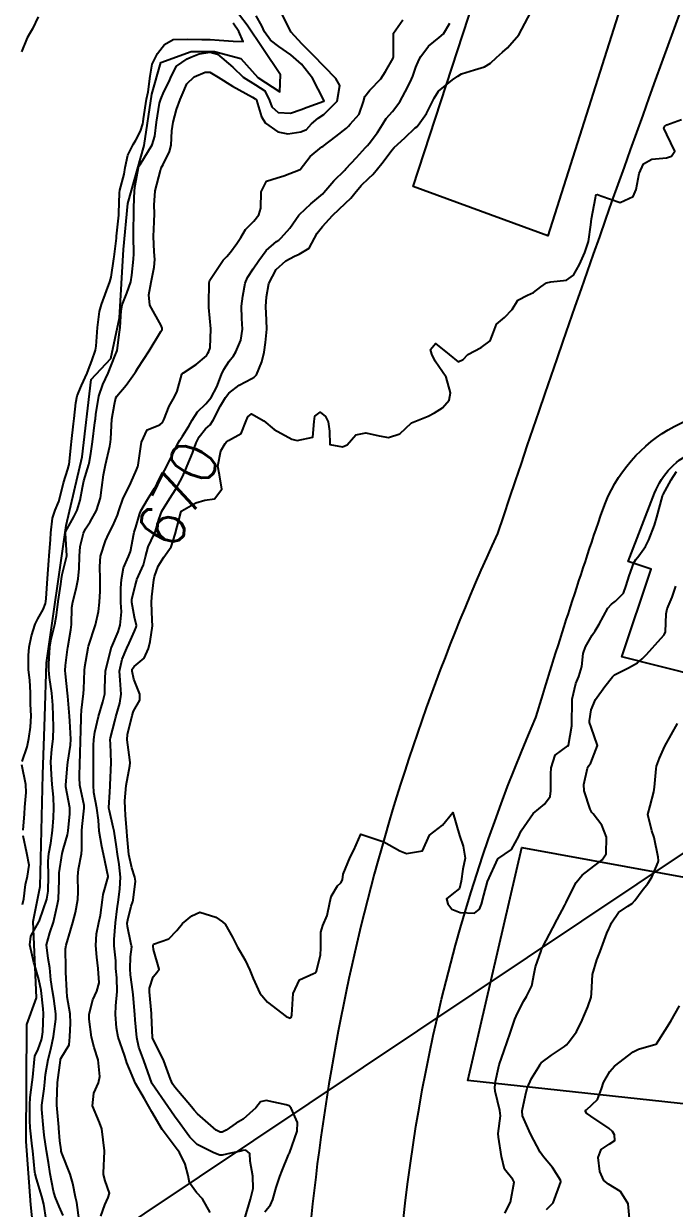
# Model space of a CAD drawing. Header units: metres. Extents: x 292545 to 299085, y 7450245 to 7463078.
# Drawn here: x 296221.9 to 296278.8, y 7456586 to 7456689.5 of the extents above; entities that cross this region are included whole.
import ezdxf
from ezdxf.enums import TextEntityAlignment as Align

# ---------------------------------------------------------------- set-up
doc = ezdxf.new("R2010")
doc.units = ezdxf.units.M
doc.linetypes.add('CONTINUO', pattern=[0])
for name, color, linetype in [('Cotas', 45, 'Continuous'), ('Curvas de Nivel 1m', 11, 'Continuous'), ('Curvas de Nivel 5m', 15, 'Continuous'), ('Edificações', 30, 'Continuous'), ('Hidrografia', 140, 'Continuous'), ('TEXTO', 45, 'Continuous'), ('Vias Primárias', 230, 'Continuous')]:
    doc.layers.add(name, color=color, linetype=linetype)
doc.styles.add('Style-STANDARD', font='STANDARD.shx')

msp = doc.modelspace()

# ---------------------------------------------------------------- linework, layer by layer
at = {"layer": 'Curvas de Nivel 1m', "flags": 128}
for points, elevation in [([(296223.9, 7456584.98), (296223.69, 7456586.33), (296223.53, 7456586.99), (296223.06, 7456588.54), (296222.94, 7456588.99), (296222.91, 7456589.14), (296222.73, 7456590.99), (296222.69, 7456591.41), (296222.52, 7456593), (296222.49, 7456593.63), (296222.47, 7456595), (296222.5, 7456595.64), (296222.68, 7456596.99), (296222.73, 7456597.43), (296222.89, 7456598.99), (296222.93, 7456599.25), (296223.2, 7456599.87), (296223.51, 7456600.69), (296223.57, 7456600.98), (296223.62, 7456601.39), (296223.67, 7456602.98), (296223.65, 7456603.4), (296223.46, 7456604.99), (296223.27, 7456605.95), (296222.97, 7456606.99), (296222.84, 7456607.44), (296222.49, 7456609), (296222.57, 7456609.74), (296223.27, 7456610.99), (296223.29, 7456611.03), (296223.33, 7456611.12), (296223.96, 7456612.98), (296224.07, 7456613.69), (296224.1, 7456614.98), (296224.08, 7456616.29), (296224.14, 7456616.98), (296224.31, 7456617.88), (296224.45, 7456618.97), (296224.55, 7456620.09), (296224.59, 7456620.97), (296224.54, 7456621.89), (296224.44, 7456622.98), (296224.38, 7456623.88), (296224.32, 7456624.98), (296224.39, 7456626.09), (296224.53, 7456626.97), (296224.55, 7456627.99), (296224.53, 7456628.98), (296224.49, 7456629.92), (296224.41, 7456630.98), (296224.21, 7456632.35), (296224.15, 7456632.98), (296224.15, 7456633.54), (296224.23, 7456634.98), (296224.33, 7456635.69), (296224.66, 7456636.97), (296224.82, 7456637.8), (296224.97, 7456638.97), (296225.2, 7456640.49), (296225.26, 7456640.96), (296225.31, 7456641.34), (296225.7, 7456642.96), (296225.6, 7456644.96), (296225.61, 7456645.08), (296225.74, 7456645.33), (296226.32, 7456646.38), (296226.61, 7456646.95), (296226.87, 7456647.84), (296227.07, 7456648.95), (296227.21, 7456649.53), (296227.63, 7456650.94), (296227.66, 7456651.08), (296227.81, 7456651.92), (296227.97, 7456652.94), (296228.17, 7456654.61), (296228.21, 7456654.93), (296228.25, 7456655.33), (296228.51, 7456656.93), (296228.87, 7456657.94), (296229.34, 7456658.92), (296229.92, 7456660.41), (296230.06, 7456660.77), (296230.1, 7456660.91), (296230.32, 7456662.52), (296230.38, 7456662.91), (296230.46, 7456664.41), (296230.55, 7456664.9), (296230.96, 7456665.92), (296231.31, 7456666.9), (296231.4, 7456667.49), (296231.54, 7456668.89), (296231.56, 7456669.35), (296231.55, 7456670.89), (296231.55, 7456671.4), (296231.56, 7456672.9), (296231.56, 7456673.41), (296231.62, 7456674.89), (296231.68, 7456675.32), (296231.97, 7456676.89), (296232.01, 7456677), (296232.12, 7456677.17), (296233.17, 7456678.87), (296233.4, 7456679.62), (296233.55, 7456680.87), (296233.82, 7456682.51), (296233.92, 7456682.86), (296234.19, 7456683.51), (296234.66, 7456684.4), (296234.84, 7456684.85), (296235.31, 7456685.75), (296236.23, 7456686.39), (296236.54, 7456686.53), (296237.28, 7456686.82), (296238.23, 7456686.97), (296238.87, 7456686.8), (296240.22, 7456685.65), (296241.12, 7456684.78), (296242.2, 7456684.11), (296243.01, 7456683.58), (296243.44, 7456682.75), (296243.63, 7456682.21), (296244.17, 7456681.69), (296245.25, 7456681.65), (296246.18, 7456681.96), (296246.71, 7456682.18), (296248.18, 7456682.68), (296248.21, 7456682.7), (296248.21, 7456682.72), (296248.18, 7456682.79), (296247.19, 7456684.71), (296246.22, 7456685.91), (296245.29, 7456686.73), (296244.24, 7456687.47), (296243.51, 7456688.02), (296243, 7456688.76), (296242.76, 7456689.27), (296242.27, 7456690.14)], 666), ([(296225.4, 7456585.34), (296225.03, 7456586.13), (296224.7, 7456586.97), (296224.56, 7456587.46), (296224.26, 7456588.98), (296224.1, 7456589.96), (296223.93, 7456590.98), (296223.72, 7456592.37), (296223.66, 7456592.98), (296223.52, 7456594.6), (296223.54, 7456594.99), (296223.73, 7456596.41), (296223.79, 7456596.98), (296223.86, 7456597.67), (296224.09, 7456598.98), (296224.31, 7456599.86), (296224.55, 7456600.97), (296224.76, 7456602.5), (296224.76, 7456602.97), (296224.57, 7456604.3), (296224.46, 7456604.97), (296224.31, 7456605.93), (296224.22, 7456606.98), (296224.09, 7456607.78), (296223.93, 7456608.98), (296224.24, 7456610.05), (296224.54, 7456610.97), (296224.91, 7456612.53), (296224.98, 7456612.97), (296225.04, 7456614.64), (296225.04, 7456614.96), (296225.05, 7456615.29), (296225.3, 7456616.96), (296225.41, 7456617.4), (296225.78, 7456618.59), (296225.84, 7456618.96), (296225.98, 7456620.42), (296225.97, 7456620.95), (296225.63, 7456622.8), (296225.62, 7456622.96), (296225.76, 7456624.69), (296225.79, 7456624.96), (296226.03, 7456626.44), (296226.05, 7456626.95), (296225.97, 7456628.52), (296225.95, 7456628.96), (296225.8, 7456630.72), (296225.77, 7456630.96), (296225.59, 7456632.67), (296225.57, 7456632.96), (296225.6, 7456633.38), (296225.77, 7456634.8), (296225.79, 7456634.96), (296226.07, 7456636.51), (296226.12, 7456636.96), (296226.16, 7456638.45), (296226.23, 7456638.95), (296226.54, 7456640.08), (296226.69, 7456640.95), (296226.8, 7456641.85), (296226.83, 7456642.95), (296226.88, 7456643.79), (296227.16, 7456644.95), (296227.34, 7456645.34), (296227.74, 7456645.93), (296228.31, 7456646.93), (296228.65, 7456648.05), (296228.77, 7456648.93), (296228.91, 7456650.04), (296229.08, 7456650.92), (296229.46, 7456652.56), (296229.53, 7456652.91), (296229.55, 7456653.19), (296229.66, 7456654.91), (296229.87, 7456656.22), (296230.01, 7456656.77), (296230.09, 7456656.91), (296230.9, 7456657.89), (296231.62, 7456658.89), (296231.73, 7456659.07), (296231.91, 7456659.37), (296232.92, 7456660.88), (296233.94, 7456662.56), (296234.05, 7456662.75), (296234.06, 7456662.86), (296233.95, 7456663.08), (296232.98, 7456664.87), (296232.88, 7456665.77), (296233.09, 7456666.87), (296233.34, 7456668.2), (296233.4, 7456668.87), (296233.36, 7456669.53), (296233.29, 7456670.87), (296233.34, 7456672.16), (296233.37, 7456672.87), (296233.34, 7456673.6), (296233.42, 7456674.87), (296233.89, 7456676.64), (296233.97, 7456676.86), (296234.12, 7456677.15), (296234.7, 7456678.29), (296234.82, 7456678.85), (296234.9, 7456680.11), (296235, 7456680.85), (296235.3, 7456681.97), (296235.63, 7456682.85), (296235.79, 7456683.24), (296236.2, 7456684.2), (296236.84, 7456684.83), (296237.81, 7456685.22), (296238.21, 7456685.22), (296238.94, 7456684.8), (296240.19, 7456683.99), (296241.93, 7456683.03), (296242.18, 7456682.89), (296242.26, 7456682.84), (296242.29, 7456682.77), (296242.72, 7456681.31), (296243.09, 7456680.76), (296244.15, 7456680.02), (296245.03, 7456679.85), (296246.15, 7456680.01), (296246.65, 7456680.22), (296247.11, 7456680.71), (296247.67, 7456681.2), (296248.17, 7456681.52), (296249.33, 7456682.68), (296249.58, 7456684.06), (296249.23, 7456684.68), (296248.22, 7456685.7), (296247.24, 7456686.71), (296246.24, 7456687.7), (296245.32, 7456688.73), (296244.34, 7456690.67)], 667), ([(296226.78, 7456584.94), (296226.58, 7456586.49), (296226.48, 7456586.95), (296226.25, 7456588.15), (296226.01, 7456588.96), (296225.27, 7456590.79), (296225.22, 7456590.97), (296225.21, 7456591.08), (296225.1, 7456591.86), (296225.02, 7456592.97), (296225.01, 7456593.07), (296224.85, 7456594.97), (296224.84, 7456595.27), (296224.9, 7456596.97), (296225.15, 7456598.92), (296225.15, 7456598.96), (296225.16, 7456598.99), (296225.18, 7456599.06), (296225.91, 7456600.25), (296225.98, 7456600.95), (296226.03, 7456602.14), (296226, 7456602.95), (296225.75, 7456604.45), (296225.7, 7456604.96), (296225.63, 7456606.61), (296225.63, 7456606.96), (296225.6, 7456608.65), (296225.65, 7456608.96), (296226.04, 7456610.23), (296226.23, 7456610.95), (296226.47, 7456611.82), (296226.68, 7456612.95), (296226.69, 7456613.61), (296226.68, 7456614.95), (296226.74, 7456615.59), (296226.99, 7456616.94), (296227.02, 7456617.33), (296227.03, 7456618.94), (296227.05, 7456619.32), (296227.24, 7456620.94), (296227.22, 7456621.17), (296226.85, 7456622.95), (296226.81, 7456623.62), (296226.86, 7456624.95), (296226.89, 7456625.56), (296226.92, 7456626.95), (296226.93, 7456627.55), (296226.98, 7456628.95), (296227.01, 7456629.48), (296227.16, 7456630.94), (296227.19, 7456631.32), (296227.25, 7456632.94), (296227.28, 7456633.26), (296227.58, 7456634.94), (296227.58, 7456634.97), (296227.61, 7456635.08), (296228.22, 7456636.93), (296228.47, 7456638.1), (296228.58, 7456638.93), (296228.63, 7456639.89), (296228.63, 7456640.93), (296228.59, 7456642.04), (296228.65, 7456642.93), (296229.08, 7456644.27), (296229.39, 7456644.92), (296229.74, 7456645.6), (296230.15, 7456646.51), (296230.26, 7456646.9), (296230.65, 7456648.02), (296231.1, 7456648.9), (296231.32, 7456649.36), (296231.8, 7456650.48), (296231.92, 7456650.77), (296231.95, 7456650.89), (296232.18, 7456652.53), (296232.24, 7456652.89), (296232.73, 7456653.99), (296233.85, 7456654.43), (296234.07, 7456654.63), (296234.2, 7456654.86), (296234.67, 7456656.04), (296235.12, 7456656.85), (296235.36, 7456657.37), (296235.77, 7456658.84), (296235.83, 7456658.92), (296235.9, 7456658.97), (296237.03, 7456659.7), (296237.92, 7456660.45), (296238.05, 7456660.68), (296238.12, 7456660.82), (296238.24, 7456661.13), (296238.29, 7456662.81), (296238.11, 7456664.68), (296238.11, 7456664.82), (296238.12, 7456664.96), (296238.16, 7456666.82), (296238.22, 7456667.04), (296239.38, 7456668.8), (296239.7, 7456669.12), (296240.02, 7456669.5), (296240.56, 7456670.26), (296240.91, 7456670.78), (296241.34, 7456671.49), (296242.06, 7456672.21), (296242.48, 7456672.76), (296242.66, 7456673.35), (296242.7, 7456674.76), (296243.16, 7456675.69), (296244.1, 7456675.99), (296244.68, 7456676.16), (296246.11, 7456676.72), (296246.98, 7456677.86), (296248.01, 7456678.7), (296248.09, 7456678.74), (296248.13, 7456678.77), (296249.22, 7456679.61), (296250.16, 7456680.34), (296250.32, 7456680.51), (296250.49, 7456680.67), (296251.26, 7456681.57), (296251.64, 7456682.66), (296251.76, 7456683.09), (296252.19, 7456683.66), (296253.16, 7456684.64), (296253.57, 7456685.27), (296254.23, 7456686.46), (296254.27, 7456686.58), (296254.27, 7456686.62), (296254.25, 7456688.62), (296255.08, 7456689.8)], 668), ([(296228.68, 7456585.27), (296229.04, 7456586.28), (296229.34, 7456586.92), (296229.43, 7456587.3), (296229.06, 7456588.37), (296228.92, 7456588.92), (296228.91, 7456589.07), (296229.02, 7456590.92), (296229.02, 7456591), (296228.78, 7456592.92), (296228.56, 7456593.48), (296227.97, 7456594.93), (296228.06, 7456596.02), (296228.49, 7456596.93), (296228.61, 7456597.48), (296228.44, 7456598.93), (296228.1, 7456600.03), (296227.86, 7456600.93), (296227.66, 7456602.5), (296227.68, 7456602.94), (296228, 7456604.18), (296228.35, 7456604.93), (296228.53, 7456605.66), (296228.44, 7456606.93), (296228.33, 7456607.9), (296228.24, 7456608.93), (296228.3, 7456609.95), (296228.52, 7456610.93), (296228.67, 7456611.59), (296228.82, 7456612.93), (296228.89, 7456613.39), (296229.34, 7456614.92), (296229.34, 7456614.95), (296228.91, 7456616.92), (296228.77, 7456617.57), (296228.55, 7456618.93), (296228.48, 7456619.89), (296228.33, 7456620.93), (296228.08, 7456622.31), (296228.03, 7456622.93), (296228.04, 7456624.38), (296228.04, 7456624.93), (296228.04, 7456626.41), (296228.06, 7456626.93), (296228.16, 7456627.56), (296228.47, 7456628.93), (296228.85, 7456630.22), (296229.04, 7456630.92), (296229.04, 7456631.44), (296229.08, 7456632.92), (296229.58, 7456634.88), (296229.59, 7456634.91), (296229.61, 7456634.95), (296230.2, 7456636.34), (296230.37, 7456636.9), (296230.48, 7456638.07), (296230.43, 7456638.9), (296230.43, 7456640.15), (296230.5, 7456640.9), (296230.68, 7456641.91), (296231.11, 7456642.9), (296231.27, 7456643.34), (296231.56, 7456644.89), (296231.6, 7456645.03), (296231.74, 7456645.47), (296232.06, 7456646.57), (296232.18, 7456646.89), (296232.76, 7456647.89), (296233.39, 7456648.87), (296233.54, 7456649.12), (296233.79, 7456649.56), (296234.48, 7456650.86), (296235.13, 7456652.16), (296235.44, 7456652.85), (296235.58, 7456653.09), (296235.83, 7456653.42), (296236.39, 7456654.29), (296236.68, 7456654.83), (296237.13, 7456655.56), (296237.87, 7456656.26), (296238.33, 7456656.81), (296238.82, 7456657.74), (296239.23, 7456658.8), (296239.43, 7456659.26), (296239.91, 7456659.97), (296240.28, 7456660.43), (296240.49, 7456660.78), (296240.91, 7456661.8), (296241.07, 7456662.78), (296241.02, 7456663.71), (296240.99, 7456664.78), (296241.09, 7456665.67), (296241.31, 7456666.78), (296241.5, 7456667.28), (296242.01, 7456668.03), (296242.48, 7456668.76), (296243.13, 7456669.65), (296244.04, 7456670.43), (296244.23, 7456670.55), (296244.46, 7456670.74), (296245.19, 7456671.59), (296245.99, 7456672.72), (296246.03, 7456672.76), (296246.06, 7456672.8), (296247.05, 7456673.73), (296248.08, 7456674.6), (296248.18, 7456674.7), (296249.06, 7456675.72), (296250.02, 7456676.67), (296250.11, 7456676.77), (296251.02, 7456677.77), (296251.83, 7456678.65), (296251.98, 7456678.81), (296252.14, 7456679), (296252.86, 7456679.94), (296253.3, 7456680.64), (296253.63, 7456681.17), (296254.17, 7456681.79), (296254.81, 7456682.62), (296255.53, 7456683.95), (296255.83, 7456684.6), (296255.94, 7456684.87), (296256.22, 7456685.66), (296256.5, 7456686.33), (296256.64, 7456686.6), (296257.32, 7456687.51), (296258.25, 7456688.26), (296258.63, 7456688.57), (296259.2, 7456689.5)], 669), ([(296241.24, 7456584.99), (296241.77, 7456586.77), (296241.99, 7456587.71), (296241.98, 7456588.77), (296241.75, 7456590.1), (296241.7, 7456590.77), (296241.37, 7456591.05), (296241.1, 7456591.01), (296240.91, 7456590.96), (296240.06, 7456590.79), (296239.29, 7456590.6), (296239.09, 7456590.62), (296238.57, 7456590.81), (296237.1, 7456591.55), (296236.46, 7456592.18), (296235.99, 7456592.84), (296235.63, 7456593.35), (296235.12, 7456594.02), (296234.53, 7456594.86), (296233.16, 7456596.85), (296233.15, 7456596.87), (296233.14, 7456596.9), (296232.43, 7456598.88), (296232.02, 7456600.06), (296231.83, 7456600.88), (296231.68, 7456602.44), (296231.65, 7456602.89), (296231.51, 7456604.63), (296231.48, 7456604.89), (296231.28, 7456606.38), (296231.24, 7456606.89), (296231.29, 7456607.94), (296231.38, 7456608.81), (296231.37, 7456608.89), (296231.31, 7456609.15), (296231.01, 7456610.58), (296231, 7456610.89), (296231.05, 7456611.17), (296231.35, 7456612.37), (296231.48, 7456612.76), (296231.52, 7456612.89), (296231.71, 7456614.55), (296231.67, 7456614.89), (296231.39, 7456615.71), (296231.13, 7456616.89), (296230.99, 7456618.47), (296230.97, 7456618.9), (296230.85, 7456620.32), (296230.8, 7456620.9), (296230.78, 7456621.57), (296230.9, 7456622.9), (296231.23, 7456624.63), (296231.26, 7456624.89), (296231.23, 7456625.16), (296231, 7456626.9), (296231.03, 7456627.38), (296231.38, 7456628.89), (296231.41, 7456629.02), (296231.55, 7456629.4), (296232.09, 7456630.36), (296232.09, 7456630.88), (296231.58, 7456632.19), (296231.41, 7456632.89), (296231.43, 7456633.06), (296231.6, 7456633.29), (296232.46, 7456634.03), (296232.85, 7456634.88), (296233.01, 7456635.49), (296233.19, 7456636.87), (296233.17, 7456637.34), (296233.11, 7456638.88), (296233.15, 7456639.39), (296233.32, 7456640.87), (296233.38, 7456641.18), (296233.69, 7456642.06), (296234.2, 7456642.86), (296234.82, 7456643.75), (296235.17, 7456644.85), (296235.68, 7456646.77), (296235.71, 7456646.84), (296235.72, 7456646.87), (296235.75, 7456646.9), (296237, 7456647.59), (296237.77, 7456647.84), (296238.63, 7456647.94), (296239.26, 7456648.8), (296239.05, 7456650.05), (296238.91, 7456650.8), (296239.16, 7456652.14), (296239.54, 7456652.79), (296239.68, 7456652.94), (296239.83, 7456653.05), (296240.96, 7456653.65), (296241.4, 7456654.77), (296241.52, 7456655.11), (296241.86, 7456655.37), (296242.94, 7456654.76), (296243.84, 7456654), (296245.39, 7456653.17), (296245.83, 7456653.05), (296247.21, 7456653.33), (296247.33, 7456654.71), (296247.39, 7456655.17), (296247.86, 7456655.52), (296248.32, 7456655.15), (296248.55, 7456654.69), (296248.68, 7456653.85), (296248.7, 7456652.69), (296249.82, 7456652.5), (296250.21, 7456652.67), (296250.97, 7456653.53), (296251.84, 7456653.73), (296253.02, 7456653.45), (296253.83, 7456653.32), (296254.83, 7456653.62), (296255.85, 7456654.6), (296257.29, 7456655.16), (296257.86, 7456655.46), (296258.54, 7456655.89), (296259.12, 7456656.57), (296259.25, 7456657.2), (296258.87, 7456658.57), (296257.91, 7456659.97), (296257.6, 7456660.58), (296257.51, 7456661.01), (296257.93, 7456661.53), (296259.12, 7456660.57), (296259.91, 7456659.92), (296260.34, 7456660.13), (296260.77, 7456660.55), (296261.93, 7456661.18), (296262.72, 7456661.74), (296262.99, 7456662.52), (296263.27, 7456663.2), (296263.96, 7456663.78), (296264.62, 7456664.5), (296265.14, 7456665.32), (296265.98, 7456665.75), (296266.49, 7456665.97), (296267.14, 7456666.47), (296267.64, 7456666.82), (296268, 7456666.92), (296269.38, 7456667.06), (296270, 7456667.5), (296270.52, 7456668.43), (296270.99, 7456669.47), (296271.3, 7456670.42), (296271.52, 7456671.88), (296271.57, 7456672.42), (296271.91, 7456674.24), (296271.94, 7456674.41), (296271.99, 7456674.51), (296272.08, 7456674.53), (296272.37, 7456674.41), (296274.08, 7456673.83), (296275.2, 7456674.37), (296275.48, 7456674.98), (296275.73, 7456676.37), (296276.12, 7456677.23), (296276.85, 7456677.63), (296278.13, 7456677.73), (296278.57, 7456677.89), (296278.85, 7456678.33), (296278.15, 7456679.79), (296277.89, 7456680.34), (296277.99, 7456680.51), (296278.16, 7456680.62), (296279.42, 7456681.08)], 671), ([(296243.03, 7456585.65), (296243.51, 7456586.27), (296243.72, 7456586.74), (296244.01, 7456587.78), (296244.33, 7456588.74), (296244.53, 7456589.28), (296245.09, 7456590.63), (296245.13, 7456590.69), (296245.14, 7456590.73), (296245.16, 7456590.8), (296245.84, 7456592.72), (296245.88, 7456593.48), (296245.32, 7456594.73), (296245.14, 7456594.93), (296244.87, 7456595), (296243.14, 7456595.38), (296242.63, 7456595.27), (296242.23, 7456594.76), (296241.12, 7456593.75), (296240.51, 7456593.4), (296239.63, 7456592.79), (296239.28, 7456592.63), (296239.11, 7456592.63), (296238.76, 7456592.8), (296237.13, 7456594.21), (296236.85, 7456594.54), (296236.62, 7456594.83), (296235.16, 7456596.54), (296234.95, 7456596.85), (296234.78, 7456597.24), (296234.2, 7456598.86), (296233.21, 7456600.87), (296233.11, 7456602.87), (296233.1, 7456603), (296232.94, 7456604.87), (296232.95, 7456605.19), (296233.27, 7456606.18), (296233.57, 7456606.57), (296233.77, 7456606.87), (296233.3, 7456608.57), (296233.26, 7456608.87), (296233.26, 7456608.92), (296233.3, 7456609.05), (296234.64, 7456609.52), (296235.32, 7456610.24), (296235.81, 7456610.84), (296236.65, 7456611.51), (296237.34, 7456611.84), (296238.74, 7456611.4), (296239.33, 7456611), (296239.54, 7456610.8), (296240.19, 7456609.66), (296240.64, 7456608.78), (296240.88, 7456608.36), (296241.29, 7456607.64), (296241.72, 7456606.77), (296241.99, 7456606.04), (296242.59, 7456604.76), (296243.25, 7456603.98), (296244.88, 7456602.73), (296245.23, 7456602.57), (296245.32, 7456602.64), (296245.35, 7456602.73), (296245.37, 7456602.86), (296245.49, 7456604.73), (296246.06, 7456605.93), (296247.28, 7456606.47), (296247.43, 7456606.55), (296247.52, 7456606.7), (296247.88, 7456608.11), (296247.92, 7456608.69), (296247.91, 7456610.1), (296248.08, 7456610.69), (296248.48, 7456611.54), (296248.71, 7456612.69), (296248.83, 7456613.21), (296249.37, 7456614.13), (296249.65, 7456614.39), (296249.8, 7456614.68), (296249.87, 7456615.16), (296250.49, 7456616.66), (296250.8, 7456617.26), (296251.42, 7456618.65), (296253.41, 7456617.98), (296254.81, 7456617.21), (296255.4, 7456616.97), (296256.79, 7456617.2), (296257.42, 7456618.58), (296258.56, 7456619.44), (296259.44, 7456620.56), (296260.03, 7456618.55), (296260.36, 7456617.6), (296260.52, 7456616.55), (296260.33, 7456615.6), (296260.18, 7456614.55), (296260.02, 7456613.9), (296259.36, 7456613.38), (296258.9, 7456613.02), (296259, 7456612.56), (296259.35, 7456612.11), (296260.1, 7456611.8), (296261.34, 7456611.75), (296261.77, 7456612.11), (296261.95, 7456612.53), (296262.16, 7456613.33), (296262.48, 7456614.52), (296263.39, 7456616.51), (296264.57, 7456617.33), (296265.21, 7456618.49), (296265.27, 7456618.64), (296265.43, 7456618.96), (296266.48, 7456620.47), (296267.45, 7456621.27), (296267.96, 7456621.95), (296268, 7456622.45), (296268, 7456623.94), (296268.03, 7456624.45), (296268.38, 7456625.57), (296269.51, 7456626.37), (296269.55, 7456626.41), (296269.56, 7456626.44), (296269.84, 7456628.13), (296269.85, 7456628.44), (296269.87, 7456630.13), (296269.89, 7456630.44), (296270.19, 7456631.82), (296270.46, 7456632.43), (296270.73, 7456633.3), (296270.84, 7456634.43), (296271.03, 7456635.02), (296271.63, 7456636.04), (296271.89, 7456636.42), (296272.23, 7456637), (296273, 7456638.4), (296273.32, 7456638.74), (296273.66, 7456639), (296274.35, 7456639.71), (296274.61, 7456640.38), (296274.85, 7456641.22), (296275.28, 7456642.37), (296275.43, 7456642.65), (296275.71, 7456642.98), (296276.29, 7456643.79), (296276.58, 7456644.36), (296277.06, 7456645.66), (296277.27, 7456646.35), (296277.77, 7456648.19), (296277.8, 7456648.31), (296277.82, 7456648.34), (296278.52, 7456649.61), (296279, 7456650.33)], 672), ([(296264, 7456585.54), (296264.48, 7456586.5), (296264.8, 7456588.24), (296264.69, 7456588.5), (296263.97, 7456589.4), (296263.7, 7456590.5), (296263.43, 7456592.18), (296263.42, 7456592.51), (296263.6, 7456594.04), (296263.57, 7456594.51), (296263.16, 7456596.21), (296263.11, 7456596.51), (296263.17, 7456597.05), (296263.44, 7456598.25), (296263.51, 7456598.51), (296263.93, 7456599.76), (296264.21, 7456600.5), (296264.45, 7456601.26), (296264.86, 7456602.49), (296264.98, 7456602.75), (296265.24, 7456603.32), (296265.64, 7456604.09), (296265.9, 7456604.48), (296266.34, 7456605.4), (296266.56, 7456606.48), (296266.68, 7456607.07), (296267.17, 7456608.47), (296267.2, 7456608.57), (296267.31, 7456608.8), (296268.18, 7456610.46), (296268.58, 7456611.2), (296269.24, 7456612.44), (296269.36, 7456612.68), (296269.93, 7456613.87), (296270.23, 7456614.43), (296270.74, 7456615.06), (296271.38, 7456615.56), (296272.51, 7456616.4), (296272.85, 7456616.95), (296272.89, 7456618.4), (296272.48, 7456619.45), (296271.71, 7456620.42), (296271.59, 7456620.56), (296271.45, 7456620.84), (296270.92, 7456622.43), (296270.89, 7456623), (296271.23, 7456624.42), (296271.31, 7456624.6), (296271.5, 7456624.9), (296272.08, 7456626.41), (296271.54, 7456627.99), (296271.4, 7456628.42), (296271.39, 7456628.57), (296271.55, 7456629.52), (296271.91, 7456630.41), (296272.72, 7456631.55), (296273.41, 7456632.39), (296273.49, 7456632.49), (296273.59, 7456632.58), (296274.79, 7456633.18), (296275.6, 7456633.63), (296276.01, 7456633.96), (296276.37, 7456634.36), (296277.63, 7456635.74), (296277.91, 7456636.06), (296278.03, 7456636.34), (296278.09, 7456637.9), (296278.18, 7456638.33), (296278.63, 7456639.36), (296278.94, 7456640.33)], 673), ([(296267.64, 7456585.86), (296268.23, 7456586.45), (296268.9, 7456588.28), (296268.86, 7456588.44), (296268.15, 7456589.53), (296267.38, 7456590.47), (296267.09, 7456590.88), (296266.24, 7456592.48), (296265.55, 7456594.06), (296265.51, 7456594.49), (296265.8, 7456595.84), (296265.95, 7456596.48), (296266.33, 7456597.32), (296267.04, 7456598.47), (296267.09, 7456598.56), (296267.18, 7456598.67), (296268.08, 7456599.34), (296269.2, 7456600.11), (296269.38, 7456600.26), (296269.52, 7456600.44), (296270.25, 7456601.4), (296270.76, 7456602.42), (296270.9, 7456602.76), (296271.24, 7456603.58), (296271.54, 7456604.42), (296271.58, 7456604.74), (296271.66, 7456606.41), (296272.02, 7456607.68), (296272.32, 7456608.4), (296272.92, 7456610), (296273.09, 7456610.39), (296273.17, 7456610.55), (296273.33, 7456610.91), (296273.93, 7456611.8), (296274.75, 7456612.38), (296275.12, 7456612.61), (296275.36, 7456612.86), (296275.99, 7456613.74), (296276.49, 7456614.36), (296276.84, 7456614.89), (296277.39, 7456616.21), (296277.42, 7456616.35), (296277.4, 7456616.65), (296277.05, 7456618.35), (296276.84, 7456618.94), (296276.5, 7456620.36), (296276.69, 7456621.12), (296277.02, 7456622.35), (296277.07, 7456622.75), (296277.21, 7456624.35), (296277.26, 7456624.59), (296277.5, 7456625.29), (296277.97, 7456626.34), (296278.52, 7456627.34), (296279.09, 7456628.33)], 674)]:
    msp.add_lwpolyline(points, dxfattribs=dict(at, elevation=elevation))
at = {"layer": 'Curvas de Nivel 5m', "flags": 128}
for points, elevation in [([(296223.2, 7456690.06), (296222.7, 7456689), (296222.54, 7456688.71), (296222.25, 7456688.22), (296221.75, 7456687.01)], 665), ([(296238.25, 7456585.59), (296237.56, 7456586.81), (296237.05, 7456587.35), (296236.43, 7456588.2), (296236.32, 7456588.83), (296236.07, 7456589.84), (296235.56, 7456590.84), (296235.37, 7456591.12), (296235.1, 7456591.47), (296234.04, 7456592.86), (296233.13, 7456594.41), (296232.89, 7456594.87), (296232.5, 7456595.52), (296231.72, 7456596.88), (296231.18, 7456598.12), (296230.96, 7456598.67), (296230.89, 7456598.89), (296230.75, 7456599.34), (296230.2, 7456600.91), (296230.05, 7456601.73), (296229.97, 7456602.91), (296230, 7456603.66), (296230.1, 7456604.91), (296230.07, 7456606.11), (296230.01, 7456606.91), (296229.99, 7456607.6), (296229.86, 7456608.91), (296229.84, 7456609.45), (296229.97, 7456610.91), (296230.12, 7456612.13), (296230.23, 7456612.91), (296230.35, 7456613.89), (296230.39, 7456614.9), (296230.29, 7456616), (296230.14, 7456616.91), (296230.05, 7456617.55), (296229.84, 7456618.91), (296229.77, 7456619.26), (296229.44, 7456620.7), (296229.39, 7456620.92), (296229.39, 7456620.98), (296229.46, 7456622.33), (296229.5, 7456622.89), (296229.5, 7456622.92), (296229.51, 7456622.95), (296229.6, 7456624.92), (296229.52, 7456626.54), (296229.5, 7456626.91), (296229.52, 7456627.07), (296229.91, 7456628.53), (296230.01, 7456628.91), (296230.35, 7456630.11), (296230.46, 7456630.9), (296230.37, 7456632.11), (296230.33, 7456632.9), (296230.56, 7456633.95), (296230.96, 7456634.9), (296231.17, 7456635.34), (296231.63, 7456636.4), (296231.78, 7456636.74), (296231.8, 7456636.89), (296231.64, 7456637.6), (296231.4, 7456638.89), (296231.4, 7456639.16), (296231.68, 7456640.34), (296231.8, 7456640.77), (296231.84, 7456640.89), (296232.4, 7456642.18), (296232.6, 7456642.88), (296232.83, 7456643.76), (296233.35, 7456644.87), (296233.46, 7456645.14), (296233.75, 7456646.15), (296234.03, 7456646.87), (296234.68, 7456647.94), (296235.27, 7456648.85), (296235.79, 7456649.82), (296236.1, 7456650.53), (296236.23, 7456650.84), (296236.7, 7456651.94), (296237.01, 7456652.83), (296237.28, 7456653.38), (296237.84, 7456654.06), (296238.23, 7456654.43), (296238.5, 7456654.81), (296239.14, 7456656.08), (296239.57, 7456656.79), (296239.88, 7456657.19), (296240.77, 7456657.89), (296241.89, 7456658.47), (296242.09, 7456658.57), (296242.28, 7456658.77), (296242.76, 7456659.91), (296242.96, 7456660.76), (296243.09, 7456661.6), (296243.19, 7456662.76), (296243.16, 7456663.56), (296243.11, 7456664.76), (296243.15, 7456665.59), (296243.37, 7456666.76), (296244.01, 7456668), (296244.85, 7456668.73), (296245.6, 7456669.14), (296246.02, 7456669.33), (296246.89, 7456669.86), (296247.37, 7456670.71), (296247.6, 7456671.16), (296248.05, 7456671.73), (296248.92, 7456672.69), (296250.07, 7456673.78), (296250.53, 7456674.21), (296250.89, 7456674.66), (296251.43, 7456675.32), (296252.1, 7456675.97), (296252.46, 7456676.29), (296252.76, 7456676.64), (296253.36, 7456677.4), (296254.13, 7456678.41), (296254.33, 7456678.63), (296255.26, 7456679.5), (296256.16, 7456680.35), (296256.29, 7456680.46), (296256.43, 7456680.6), (296257.14, 7456681.62), (296257.65, 7456682.59), (296257.82, 7456682.95), (296258.19, 7456683.56), (296259.41, 7456684.56), (296259.89, 7456684.88), (296260.21, 7456685.07), (296261.33, 7456685.42), (296262.22, 7456685.69), (296262.75, 7456686), (296263.27, 7456686.52), (296263.79, 7456686.96), (296264.24, 7456687.34), (296265.23, 7456688.5), (296266.27, 7456690.48)], 670), ([(296221.81, 7456625.01), (296222.24, 7456626.28), (296222.39, 7456627), (296222.53, 7456628.01), (296222.6, 7456629), (296222.55, 7456630), (296222.54, 7456631), (296222.47, 7456632.11), (296222.35, 7456633), (296222.35, 7456634.26), (296222.43, 7456635), (296222.63, 7456635.99), (296222.96, 7456637), (296223.17, 7456637.47), (296223.65, 7456638.29), (296223.85, 7456638.8), (296223.88, 7456638.99), (296223.91, 7456639.23), (296224.02, 7456640.98), (296224.13, 7456642.55), (296224.18, 7456642.98), (296224.3, 7456644.41), (296224.31, 7456644.97), (296224.45, 7456646.27), (296224.7, 7456646.97), (296225.02, 7456647.71), (296225.33, 7456648.96), (296225.41, 7456649.34), (296225.8, 7456650.55), (296225.9, 7456650.86), (296225.91, 7456650.96), (296226.1, 7456652.68), (296226.13, 7456652.96), (296226.3, 7456654.5), (296226.35, 7456654.96), (296226.49, 7456656.33), (296226.62, 7456656.95), (296226.99, 7456657.85), (296227.48, 7456658.94), (296227.6, 7456659.25), (296227.91, 7456660.01), (296228.23, 7456660.94), (296228.28, 7456661.29), (296228.38, 7456662.93), (296228.58, 7456664.31), (296228.75, 7456664.93), (296229.19, 7456666.13), (296229.48, 7456666.92), (296229.58, 7456667.33), (296229.83, 7456668.91), (296229.85, 7456669.08), (296230.04, 7456670.71), (296230.06, 7456670.9), (296230.25, 7456672.72), (296230.26, 7456672.91), (296230.33, 7456674.67), (296230.36, 7456674.91), (296230.71, 7456676.3), (296230.81, 7456676.9), (296231.04, 7456677.98), (296231.52, 7456678.9), (296231.74, 7456679.29), (296232.15, 7456680.06), (296232.35, 7456680.7), (296232.38, 7456680.89), (296232.42, 7456681.14), (296232.69, 7456682.88), (296232.81, 7456683.5), (296232.99, 7456684.88), (296233.18, 7456685.92), (296233.64, 7456686.87), (296234.24, 7456687.65), (296235.01, 7456688.09), (296236.25, 7456688.12), (296237.51, 7456688.09), (296238.25, 7456688.07), (296239.02, 7456688.03), (296240.24, 7456687.93), (296241.12, 7456687.9), (296240.76, 7456688.78), (296240.26, 7456689.5)], 665), ([(296221.89, 7456619.01), (296222.01, 7456620.44), (296222.05, 7456621), (296222.15, 7456622.31), (296222.13, 7456623), (296221.79, 7456624.7)], 665), ([(296221.84, 7456612.51), (296221.95, 7456613), (296222.11, 7456614.26), (296222.29, 7456615), (296222.43, 7456615.96), (296222.21, 7456617), (296221.9, 7456618.52)], 665), ([(296274.94, 7456584.45), (296274.78, 7456586.37), (296274.1, 7456587.43), (296273.06, 7456588.08), (296272.65, 7456588.4), (296272.29, 7456589.19), (296272.14, 7456590.41), (296272.4, 7456591.1), (296273.1, 7456591.58), (296273.62, 7456591.88), (296273.59, 7456592.39), (296273.4, 7456592.68), (296273.12, 7456592.95), (296271.52, 7456594.02), (296271.13, 7456594.29), (296271.03, 7456594.42), (296271.05, 7456594.51), (296271.14, 7456594.58), (296272.08, 7456595.48), (296272.44, 7456596.41), (296272.63, 7456596.95), (296273.18, 7456597.92), (296273.58, 7456598.39), (296275.2, 7456599.64), (296275.68, 7456599.88), (296277.2, 7456600.31), (296277.26, 7456600.35), (296278.02, 7456601.54), (296278.5, 7456602.33), (296279.25, 7456603.66)], 675)]:
    msp.add_lwpolyline(points, dxfattribs=dict(at, elevation=elevation))
at = {"layer": 'Edificações'}
msp.add_lwpolyline([(296263.72, 7456698.98), (296275.48, 7456695.25), (296267.75, 7456670.92), (296255.97, 7456675.25)], close=True, dxfattribs=at)
at = {"layer": 'Edificações', "elevation": 681.31}
msp.add_lwpolyline([(296287.85, 7456630.7), (296274.21, 7456634.15), (296276.78, 7456641.8), (296274.78, 7456642.47), (296277.08, 7456648.45, -0.428745), (296285.84, 7456652.08)], format="xyb", dxfattribs=at)
msp.add_lwpolyline([(296290.63, 7456593.9), (296260.77, 7456597.15), (296265.47, 7456617.49), (296283.67, 7456614.18)], dxfattribs=at)
at = {"layer": 'Hidrografia'}
msp.add_lwpolyline([(296223.07, 7456581.5), (296222.57, 7456586.28), (296222.15, 7456591.8), (296222.21, 7456602.02), (296223.06, 7456604.35), (296222.76, 7456611.03), (296223.37, 7456614.09), (296223.62, 7456623.88), (296223.8, 7456628.9), (296223.93, 7456633.62), (296225.65, 7456645.62), (296227.06, 7456651.63), (296227.85, 7456658.37), (296229.57, 7456660.22), (296230.31, 7456663.77), (296230.68, 7456669.72), (296231.05, 7456673.74), (296232.46, 7456678.83), (296233.13, 7456683.3), (296233.93, 7456686.06), (296236.59, 7456687.04), (296238.63, 7456687.04), (296240.92, 7456686.43), (296242.41, 7456684.76), (296244.33, 7456683.52), (296244.39, 7456685), (296242.84, 7456687.29), (296241.48, 7456689.33), (296240.12, 7456691.07)], dxfattribs=at)
at = {"layer": 'TEXTO', "linetype": 'CONTINUO'}
msp.add_polyline3d([(296132.1, 7456518.43, 0), (296332.89, 7456652.61, 0)], dxfattribs=at)
at = {"layer": 'Vias Primárias'}
for points, elevation in [([(296326.82, 7456960.38), (296319.48, 7456944.28, 0.060759), (296313.86, 7456926.52, 0.025093), (296309.54, 7456894.66, 0.024024), (296308.59, 7456868.63, 0.016846), (296306.46, 7456845.85, 0.054326), (296303.97, 7456817.91), (296300.82, 7456782.79), (296297.82, 7456751.8, -0.003403), (296291.88, 7456727.17, 0.024045), (296280.45, 7456693.6, 0.007412), (296263.35, 7456644.93, 0.10026), (296246.22, 7456572.3, 0.110913), (296261.44, 7456520.1, 0.101216), (296311.28, 7456471.8, -0.031982), (296332.26, 7456455.3, 16.059143)], 670.96), ([(296332.17, 7456468.24), (296310.32, 7456483.81, -0.066784), (296277.67, 7456512.07, -0.094416), (296258.48, 7456547.26, -0.09393), (296254.59, 7456578.59, -0.086707), (296266.7, 7456628.84, -0.008409), (296272.55, 7456647, -0.385057), (296288.28, 7456655.48), (296326.92, 7456645.13)], 674.5)]:
    msp.add_lwpolyline(points, format="xyb", dxfattribs=dict(at, elevation=elevation))

# ---------------------------------------------------------------- texts
at = {"layer": 'Cotas', "style": 'Style-STANDARD'}
msp.add_text('670', height=4, rotation=64.3366, dxfattribs=at).set_placement((296235.42, 7456648.36, 670), align=Align.MIDDLE_CENTER)

doc.saveas('drawing.dxf')
